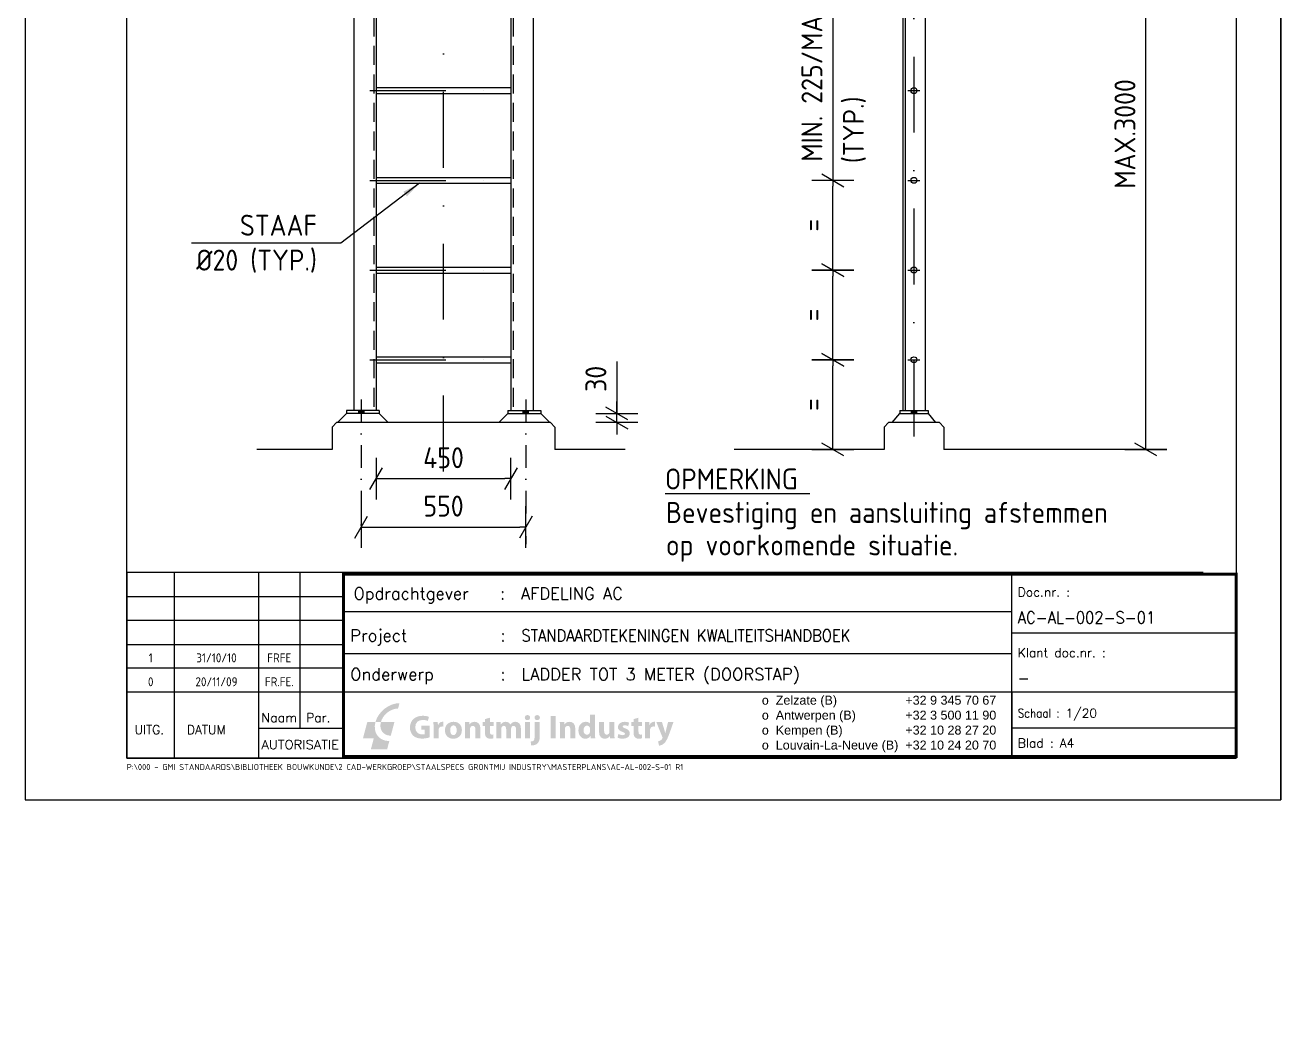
# Model space of a CAD drawing. Extents: x 0 to 9251, y -794 to 5906.
# Drawn here: x 5051 to 9251, y -794 to 2556 of the extents above; entities that cross this region are included whole.
import ezdxf
from ezdxf.enums import TextEntityAlignment as Align

# ---------------------------------------------------------------- set-up
doc = ezdxf.new("R2010")
doc.units = 0
doc.header["$LTSCALE"] = 20
doc.header["$PDMODE"] = 3
doc.linetypes.add('DASHDOT', pattern=[25.4, 12.7, -6.35, 0, -6.35])
doc.linetypes.add('HIDDEN2', pattern=[4.7625, 3.175, -1.5875])
doc.layers.get('0').update_dxf_attribs({"linetype": 'CONTINUOUS'})
doc.layers.get('DEFPOINTS').update_dxf_attribs({"linetype": 'CONTINUOUS'})
for name, color, linetype in [('AC-0000-ALGEMEEN-co-25', 7, 'CONTINUOUS'), ('AC-0100-SYMBOOL-co-25', 7, 'CONTINUOUS'), ('S-0100-ASLIJN-dd-06', 1, 'DASHDOT'), ('S-0200-MAAT', 7, 'CONTINUOUS'), ('S-0300-tekst-35', 2, 'CONTINUOUS'), ('S-2000-STAAL-ALG-co-06', 1, 'CONTINUOUS'), ('S-2000-STAAL-ALG-co-50', 6, 'CONTINUOUS'), ('S-2020-STAAL-PROF-CO-25', 7, 'CONTINUOUS'), ('S-2030-staal-prstip-hi2-12', 3, 'HIDDEN2'), ('TITEL', 7, 'CONTINUOUS')]:
    doc.layers.add(name, color=color, linetype=linetype)
doc.layers.add('AC-0000-HULPLIJN-co-grijs', color=9, linetype='CONTINUOUS', plot=False)
doc.styles.add('ROMAND', font='romand')
doc.styles.get("Standard").update_dxf_attribs({"font": 'isocp.shx'})
doc.dimstyles.new('STIJL A', dxfattribs={"dimtxt": 70, "dimasz": 20, "dimexe": 50, "dimexo": 50, "dimgap": 20, "dimtad": 0, "dimdec": 0, "dimdsep": 46, "dimtxsty": 'Standard', "dimblk": 'MAATPUNT', "dimcen": -3, "dimdle": 1.25, "dimse1": 1, "dimse2": 1, "dimclrt": 2, "dimadec": 0, "dimazin": 0, "dimtfac": 1, "dimtdec": 0, "dimtofl": 0, "dimtmove": 2, "dimatfit": 3, "dimldrblk": 'DOT', "dimfxl": 1, "dimtvp": 1, "dimtolj": 1, "dimtzin": 1, "dimarcsym": 0})
doc.dimstyles.new('STIJL B', dxfattribs={"dimtxt": 70, "dimasz": 60, "dimexe": 50, "dimexo": 50, "dimgap": 20, "dimtad": 0, "dimdec": 0, "dimdsep": 46, "dimtxsty": 'Standard', "dimcen": -3, "dimdle": 1.25, "dimclrt": 2, "dimadec": 0, "dimazin": 0, "dimtfac": 1, "dimtdec": 0, "dimtofl": 0, "dimtmove": 2, "dimatfit": 3, "dimfxl": 1, "dimtvp": 1, "dimtolj": 1, "dimtzin": 1, "dimarcsym": 0})

# ---------------------------------------------------------------- blocks, each defined once
blk = doc.blocks.new('_Oblique')
at = {"color": 0, "linetype": 'ByBlock', "lineweight": -2}
blk.add_line((-0.5, -0.5), (0.5, 0.5), dxfattribs=at)
blk = doc.blocks.new('MAATPUNT')
for p, q in [((0, -3.5), (0, 3.5)), ((0, 0), (-1, 0))]:
    blk.add_line(p, q)
at = {"xscale": 3.000000000000007, "yscale": 3, "zscale": 3, "rotation": 195.0000000102671}
blk.add_blockref('_Oblique', (0, 0), dxfattribs=at)
blk = doc.blocks.new('*D4')
at = {"layer": 'DEFPOINTS', "color": 0}
for p in [(7752.6, 2036.8), (8023.7, 2036.8), (8023.7, 1736.8)]:
    blk.add_point(p, dxfattribs=at)
at = {"layer": 'S-0200-MAAT', "color": 0, "lineweight": -2}
for p, q in [((7752.6, 2826.6), (7752.6, 2036.8)), ((7752.6, 1756.8), (7752.6, 2016.8))]:
    blk.add_line(p, q, dxfattribs=at)
at = {"layer": 'S-0200-MAAT', "color": 0, "lineweight": -2, "xscale": 20, "yscale": 20, "zscale": 20}
for p, rotation in [((7752.6, 2036.8), 90), ((7752.6, 1736.8), 270)]:
    blk.add_blockref('MAATPUNT', p, dxfattribs=dict(at, rotation=rotation))
at = {"layer": 'S-0200-MAAT', "color": 2, "insert": (7682.6, 2446.1), "char_height": 70, "attachment_point": 5, "rotation": 90}
blk.add_mtext('\\A1;MIN. 225/MAX.300', dxfattribs=at)
blk = doc.blocks.new('_dot')
at = {"color": 0, "linetype": 'ByBlock', "lineweight": -2}
blk.add_line((-0.5, 0), (-1, 0), dxfattribs=at)
at = {"color": 0, "linetype": 'ByBlock', "const_width": 0.5}
blk.add_lwpolyline([(-0.25, 0, 1), (0.25, 0, 1)], format="xyb", close=True, dxfattribs=at)
blk = doc.blocks.new('*D7')
at = {"layer": 'DEFPOINTS', "color": 0}
for p in [(8624.6, 3246.8), (8799.6, 3246.8), (8604.6, 1136.8)]:
    blk.add_point(p, dxfattribs=at)
at = {"layer": 'S-0200-MAAT', "color": 0, "lineweight": -2}
blk.add_line((8799.6, 1156.8), (8799.6, 3226.8), dxfattribs=at)
at = {"layer": 'S-0200-MAAT', "color": 0, "lineweight": -2, "xscale": 20, "yscale": 20, "zscale": 20}
for p, rotation in [((8799.6, 3246.8), 90), ((8799.6, 1136.8), 270)]:
    blk.add_blockref('MAATPUNT', p, dxfattribs=dict(at, rotation=rotation))
at = {"layer": 'S-0200-MAAT', "color": 2, "insert": (8729.6, 2191.8), "char_height": 70, "attachment_point": 5, "rotation": 90}
blk.add_mtext('\\A1;MAX.3000', dxfattribs=at)
blk = doc.blocks.new('*D13')
at = {"layer": 'DEFPOINTS', "color": 0}
for p in [(6175.4, 1392.6), (6725.4, 1392.6), (6725.4, 877.3)]:
    blk.add_point(p, dxfattribs=at)
at = {"layer": 'S-0200-MAAT', "color": 0, "lineweight": -2}
blk.add_line((6195.4, 877.3), (6705.4, 877.3), dxfattribs=at)
at = {"layer": 'S-0200-MAAT', "color": 0, "lineweight": -2, "xscale": 20, "yscale": 20, "zscale": 20, "rotation": 180}
blk.add_blockref('MAATPUNT', (6175.4, 877.3), dxfattribs=at)
at = {"layer": 'S-0200-MAAT', "color": 0, "lineweight": -2, "xscale": 20, "yscale": 20, "zscale": 20}
blk.add_blockref('MAATPUNT', (6725.4, 877.3), dxfattribs=at)
at = {"layer": 'S-0200-MAAT', "color": 2, "insert": (6450.4, 947.3), "char_height": 70, "attachment_point": 5}
blk.add_mtext('\\A1;550', dxfattribs=at)
blk = doc.blocks.new('*D14')
at = {"layer": 'DEFPOINTS', "color": 0}
for p in [(6770.4, 1256.8), (6807.9, 1226.8), (7030, 1256.8)]:
    blk.add_point(p, dxfattribs=at)
at = {"layer": 'S-0200-MAAT', "color": 0, "lineweight": -2}
for p, q in [((7030, 1431.4), (7030, 1256.8)), ((7030, 1276.8), (7030, 1296.8)), ((7030, 1226.8), (7030, 1256.8)), ((7030, 1206.8), (7030, 1186.8))]:
    blk.add_line(p, q, dxfattribs=at)
at = {"layer": 'S-0200-MAAT', "color": 0, "lineweight": -2, "xscale": 20, "yscale": 20, "zscale": 20}
for p, rotation in [((7030, 1256.8), 270), ((7030, 1226.8), 90)]:
    blk.add_blockref('MAATPUNT', p, dxfattribs=dict(at, rotation=rotation))
at = {"layer": 'S-0200-MAAT', "color": 2, "insert": (6960, 1372.9), "char_height": 70, "attachment_point": 5, "rotation": 90}
blk.add_mtext('\\A1;30', dxfattribs=at)
blk = doc.blocks.new('*D16')
at = {"layer": 'DEFPOINTS', "color": 0}
for p in [(6675.4, 1039.1), (6225.4, -794.4), (6675.4, -794.4)]:
    blk.add_point(p, dxfattribs=at)
at = {"layer": 'S-0200-MAAT', "color": 0, "lineweight": -2}
blk.add_line((6245.4, 1039.1), (6655.4, 1039.1), dxfattribs=at)
at = {"layer": 'S-0200-MAAT', "color": 0, "lineweight": -2, "xscale": 20, "yscale": 20, "zscale": 20, "rotation": 180}
blk.add_blockref('MAATPUNT', (6225.4, 1039.1), dxfattribs=at)
at = {"layer": 'S-0200-MAAT', "color": 0, "lineweight": -2, "xscale": 20, "yscale": 20, "zscale": 20}
blk.add_blockref('MAATPUNT', (6675.4, 1039.1), dxfattribs=at)
at = {"layer": 'S-0200-MAAT', "color": 2, "insert": (6450.4, 1109.1), "char_height": 70, "attachment_point": 5}
blk.add_mtext('\\A1;450', dxfattribs=at)
blk = doc.blocks.new('*D26')
at = {"layer": 'DEFPOINTS', "color": 0}
for p in [(7752.6, 1436.8), (8030.5, 1436.8), (7815.3, 1136.8)]:
    blk.add_point(p, dxfattribs=at)
at = {"layer": 'S-0200-MAAT', "color": 0, "lineweight": -2}
blk.add_line((7752.6, 1156.8), (7752.6, 1416.8), dxfattribs=at)
at = {"layer": 'S-0200-MAAT', "color": 0, "lineweight": -2, "xscale": 20, "yscale": 20, "zscale": 20}
for p, rotation in [((7752.6, 1436.8), 90), ((7752.6, 1136.8), 270)]:
    blk.add_blockref('MAATPUNT', p, dxfattribs=dict(at, rotation=rotation))
at = {"layer": 'S-0200-MAAT', "color": 2, "insert": (7682.6, 1286.8), "char_height": 70, "attachment_point": 5, "rotation": 90}
blk.add_mtext('\\A1;=', dxfattribs=at)
blk = doc.blocks.new('*D27')
at = {"layer": 'DEFPOINTS', "color": 0}
for p in [(7752.6, 1736.8), (8030.5, 1736.8), (7815.3, 1436.8)]:
    blk.add_point(p, dxfattribs=at)
at = {"layer": 'S-0200-MAAT', "color": 0, "lineweight": -2}
blk.add_line((7752.6, 1456.8), (7752.6, 1716.8), dxfattribs=at)
at = {"layer": 'S-0200-MAAT', "color": 0, "lineweight": -2, "xscale": 20, "yscale": 20, "zscale": 20}
for p, rotation in [((7752.6, 1736.8), 90), ((7752.6, 1436.8), 270)]:
    blk.add_blockref('MAATPUNT', p, dxfattribs=dict(at, rotation=rotation))
at = {"layer": 'S-0200-MAAT', "color": 2, "insert": (7682.6, 1586.8), "char_height": 70, "attachment_point": 5, "rotation": 90}
blk.add_mtext('\\A1;=', dxfattribs=at)
blk = doc.blocks.new('*D28')
at = {"layer": 'DEFPOINTS', "color": 0}
for p in [(7752.6, 2036.8), (8030.5, 2036.8), (7815.3, 1736.8)]:
    blk.add_point(p, dxfattribs=at)
at = {"layer": 'S-0200-MAAT', "color": 0, "lineweight": -2}
blk.add_line((7752.6, 1756.8), (7752.6, 2016.8), dxfattribs=at)
at = {"layer": 'S-0200-MAAT', "color": 0, "lineweight": -2, "xscale": 20, "yscale": 20, "zscale": 20}
for p, rotation in [((7752.6, 2036.8), 90), ((7752.6, 1736.8), 270)]:
    blk.add_blockref('MAATPUNT', p, dxfattribs=dict(at, rotation=rotation))
at = {"layer": 'S-0200-MAAT', "color": 2, "insert": (7682.6, 1886.8), "char_height": 70, "attachment_point": 5, "rotation": 90}
blk.add_mtext('\\A1;=', dxfattribs=at)
blk = doc.blocks.new('Logo Grontmij Industry')
h = blk.add_hatch(color=12)
h.dxf.hatch_style = 2
edge = h.paths.add_edge_path()
edge.add_spline(control_points=[(6.81, 14.78), (8.35, 20.49), (14.23, 25.13), (19.95, 25.13), (19.95, 25.13), (19.17, 22.18), (19.17, 22.18), (15.08, 22.18), (10.88, 18.87), (9.78, 14.78), (9.78, 14.78), (6.83, 14.78), (6.83, 14.78), (6.83, 14.78), (6.81, 14.78), (6.81, 14.78)], knot_values=[0, 0, 0, 0, 1, 1, 1, 2, 2, 2, 3, 3, 3, 4, 4, 4, 5, 5, 5, 5], degree=3, periodic=0)
h = blk.add_hatch(color=156)
h.dxf.hatch_style = 2
edge = h.paths.add_edge_path()
edge.add_spline(control_points=[(17.18, 14.79), (17.18, 14.79), (15.21, 7.39), (15.21, 7.39), (11.12, 7.39), (8.69, 10.7), (9.8, 14.78), (9.8, 14.78), (17.18, 14.79), (17.18, 14.79)], knot_values=[0, 0, 0, 0, 1, 1, 1, 2, 2, 2, 3, 3, 3, 3], degree=3, periodic=0)
edge = h.paths.add_edge_path()
edge.add_spline(control_points=[(6.83, 14.79), (5.29, 9.08), (8.68, 4.44), (14.4, 4.44), (14.4, 4.44), (13.22, -0.01), (13.22, -0.01), (13.22, -0.01), (4.33, -0.01), (4.33, -0.01), (4.33, -0.01), (5.93, 5.91), (5.93, 5.91), (5.93, 5.91), (0.01, 5.91), (0.01, 5.91), (0.01, 5.91), (2.38, 14.79), (2.38, 14.79), (2.38, 14.79), (6.81, 14.79), (6.81, 14.79), (6.81, 14.79), (6.83, 14.79), (6.83, 14.79)], knot_values=[0, 0, 0, 0, 1, 1, 1, 2, 2, 2, 3, 3, 3, 4, 4, 4, 5, 5, 5, 6, 6, 6, 7, 7, 7, 8, 8, 8, 8], degree=3, periodic=0)
h = blk.add_hatch(color=156)
h.dxf.hatch_style = 2
edge = h.paths.add_edge_path()
edge.add_spline(control_points=[(36.42, 6.49), (35.57, 6.2), (33.96, 5.8), (32.35, 5.8), (30.12, 5.8), (28.51, 6.36), (27.39, 7.45), (26.27, 8.5), (25.65, 10.09), (25.67, 11.88), (25.69, 15.93), (28.64, 18.25), (32.63, 18.25), (34.21, 18.25), (35.42, 17.94), (36.02, 17.65), (36.02, 17.65), (35.44, 15.45), (35.44, 15.45), (34.77, 15.73), (33.94, 15.97), (32.6, 15.97), (30.3, 15.97), (28.56, 14.67), (28.56, 12.03), (28.56, 9.51), (30.14, 8.03), (32.4, 8.03), (33.03, 8.03), (33.54, 8.1), (33.76, 8.21), (33.76, 8.21), (33.76, 10.76), (33.76, 10.76), (33.76, 10.76), (31.87, 10.76), (31.87, 10.76), (31.87, 10.76), (31.87, 12.91), (31.87, 12.91), (31.87, 12.91), (36.42, 12.91), (36.42, 12.91), (36.42, 12.91), (36.42, 6.49), (36.42, 6.49)], knot_values=[0, 0, 0, 0, 1, 1, 1, 2, 2, 2, 3, 3, 3, 4, 4, 4, 5, 5, 5, 6, 6, 6, 7, 7, 7, 8, 8, 8, 9, 9, 9, 10, 10, 10, 11, 11, 11, 12, 12, 12, 13, 13, 13, 14, 14, 14, 15, 15, 15, 15], degree=3, periodic=0)
h = blk.add_hatch(color=156)
h.dxf.hatch_style = 2
edge = h.paths.add_edge_path()
edge.add_spline(control_points=[(38.53, 11.86), (38.53, 13.17), (38.5, 14.02), (38.46, 14.78), (38.46, 14.78), (40.83, 14.78), (40.83, 14.78), (40.83, 14.78), (40.92, 13.15), (40.92, 13.15), (40.92, 13.15), (40.99, 13.15), (40.99, 13.15), (41.45, 14.43), (42.53, 14.97), (43.38, 14.97), (43.64, 14.97), (43.76, 14.97), (43.96, 14.94), (43.96, 14.94), (43.96, 12.33), (43.96, 12.33), (43.76, 12.39), (43.53, 12.42), (43.22, 12.42), (42.21, 12.42), (41.52, 11.88), (41.34, 11.03), (41.3, 10.85), (41.28, 10.63), (41.28, 10.42), (41.28, 10.42), (41.28, 5.93), (41.28, 5.93), (41.28, 5.93), (38.53, 5.93), (38.53, 5.93), (38.53, 5.93), (38.53, 11.86), (38.53, 11.86)], knot_values=[0, 0, 0, 0, 1, 1, 1, 2, 2, 2, 3, 3, 3, 4, 4, 4, 5, 5, 5, 6, 6, 6, 7, 7, 7, 8, 8, 8, 9, 9, 9, 10, 10, 10, 11, 11, 11, 12, 12, 12, 13, 13, 13, 13], degree=3, periodic=0)
h = blk.add_hatch(color=156)
edge = h.paths.add_edge_path(flags=16)
edge.add_spline(control_points=[(47.6, 10.36), (47.6, 8.84), (48.23, 7.7), (49.41, 7.7), (50.48, 7.7), (51.16, 8.77), (51.16, 10.36), (51.16, 11.68), (50.66, 13.02), (49.41, 13.02), (48.09, 13.02), (47.6, 11.66), (47.6, 10.36)], knot_values=[0, 0, 0, 0, 1, 1, 1, 2, 2, 2, 3, 3, 3, 4, 4, 4, 4], degree=3, periodic=0)
edge = h.paths.add_edge_path()
edge.add_spline(control_points=[(54, 10.45), (54, 7.21), (51.71, 5.73), (49.34, 5.73), (46.75, 5.73), (44.76, 7.43), (44.76, 10.29), (44.76, 13.15), (46.64, 14.97), (49.48, 14.97), (52.2, 14.97), (54, 13.11), (54, 10.45)], knot_values=[0, 0, 0, 0, 1, 1, 1, 2, 2, 2, 3, 3, 3, 4, 4, 4, 4], degree=3, periodic=0)
h = blk.add_hatch(color=156)
h.dxf.hatch_style = 2
edge = h.paths.add_edge_path()
edge.add_spline(control_points=[(55.71, 11.95), (55.71, 13.06), (55.67, 14), (55.63, 14.78), (55.63, 14.78), (58.02, 14.78), (58.02, 14.78), (58.02, 14.78), (58.15, 13.56), (58.15, 13.56), (58.15, 13.56), (58.2, 13.56), (58.2, 13.56), (58.56, 14.12), (59.47, 14.97), (60.94, 14.97), (62.74, 14.97), (64.1, 13.78), (64.1, 11.18), (64.1, 11.18), (64.1, 5.93), (64.1, 5.93), (64.1, 5.93), (61.35, 5.93), (61.35, 5.93), (61.35, 5.93), (61.35, 10.83), (61.35, 10.83), (61.35, 11.97), (60.95, 12.75), (59.96, 12.75), (59.2, 12.75), (58.75, 12.22), (58.56, 11.72), (58.49, 11.54), (58.46, 11.28), (58.46, 11.03), (58.46, 11.03), (58.46, 5.93), (58.46, 5.93), (58.46, 5.93), (55.71, 5.93), (55.71, 5.93), (55.71, 5.93), (55.71, 11.95), (55.71, 11.95)], knot_values=[0, 0, 0, 0, 1, 1, 1, 2, 2, 2, 3, 3, 3, 4, 4, 4, 5, 5, 5, 6, 6, 6, 7, 7, 7, 8, 8, 8, 9, 9, 9, 10, 10, 10, 11, 11, 11, 12, 12, 12, 13, 13, 13, 14, 14, 14, 15, 15, 15, 15], degree=3, periodic=0)
h = blk.add_hatch(color=156)
h.dxf.hatch_style = 2
edge = h.paths.add_edge_path()
edge.add_spline(control_points=[(69.28, 17.18), (69.28, 17.18), (69.28, 14.78), (69.28, 14.78), (69.28, 14.78), (71.25, 14.78), (71.25, 14.78), (71.25, 14.78), (71.25, 12.75), (71.25, 12.75), (71.25, 12.75), (69.28, 12.75), (69.28, 12.75), (69.28, 12.75), (69.28, 9.55), (69.28, 9.55), (69.28, 8.48), (69.53, 7.99), (70.36, 7.99), (70.74, 7.99), (70.91, 8.01), (71.18, 8.06), (71.18, 8.06), (71.2, 5.98), (71.2, 5.98), (70.83, 5.84), (70.18, 5.73), (69.4, 5.73), (68.52, 5.73), (67.78, 6.05), (67.34, 6.51), (66.83, 7.03), (66.58, 7.88), (66.58, 9.13), (66.58, 9.13), (66.58, 12.75), (66.58, 12.75), (66.58, 12.75), (65.4, 12.75), (65.4, 12.75), (65.4, 12.75), (65.4, 14.78), (65.4, 14.78), (65.4, 14.78), (66.58, 14.78), (66.58, 14.78), (66.58, 14.78), (66.58, 16.44), (66.58, 16.44), (66.58, 16.44), (69.28, 17.18), (69.28, 17.18)], knot_values=[0, 0, 0, 0, 1, 1, 1, 2, 2, 2, 3, 3, 3, 4, 4, 4, 5, 5, 5, 6, 6, 6, 7, 7, 7, 8, 8, 8, 9, 9, 9, 10, 10, 10, 11, 11, 11, 12, 12, 12, 13, 13, 13, 14, 14, 14, 15, 15, 15, 16, 16, 16, 17, 17, 17, 17], degree=3, periodic=0)
h = blk.add_hatch(color=156)
h.dxf.hatch_style = 2
edge = h.paths.add_edge_path()
edge.add_spline(control_points=[(72.84, 11.95), (72.84, 13.06), (72.81, 14), (72.77, 14.78), (72.77, 14.78), (75.09, 14.78), (75.09, 14.78), (75.09, 14.78), (75.21, 13.58), (75.21, 13.58), (75.21, 13.58), (75.27, 13.58), (75.27, 13.58), (75.65, 14.14), (76.42, 14.97), (77.94, 14.97), (79.08, 14.97), (79.99, 14.4), (80.37, 13.47), (80.37, 13.47), (80.41, 13.47), (80.41, 13.47), (80.73, 13.94), (81.13, 14.29), (81.55, 14.54), (82.03, 14.83), (82.58, 14.97), (83.23, 14.97), (84.93, 14.97), (86.21, 13.78), (86.21, 11.14), (86.21, 11.14), (86.21, 5.93), (86.21, 5.93), (86.21, 5.93), (83.54, 5.93), (83.54, 5.93), (83.54, 5.93), (83.54, 10.74), (83.54, 10.74), (83.54, 12.03), (83.12, 12.77), (82.23, 12.77), (81.6, 12.77), (81.15, 12.33), (80.97, 11.81), (80.89, 11.61), (80.86, 11.32), (80.86, 11.1), (80.86, 11.1), (80.86, 5.93), (80.86, 5.93), (80.86, 5.93), (78.18, 5.93), (78.18, 5.93), (78.18, 5.93), (78.18, 10.89), (78.18, 10.89), (78.18, 12.01), (77.78, 12.77), (76.91, 12.77), (76.21, 12.77), (75.79, 12.22), (75.63, 11.77), (75.54, 11.56), (75.52, 11.3), (75.52, 11.08), (75.52, 11.08), (75.52, 5.93), (75.52, 5.93), (75.52, 5.93), (72.84, 5.93), (72.84, 5.93), (72.84, 5.93), (72.84, 11.95), (72.84, 11.95)], knot_values=[0, 0, 0, 0, 1, 1, 1, 2, 2, 2, 3, 3, 3, 4, 4, 4, 5, 5, 5, 6, 6, 6, 7, 7, 7, 8, 8, 8, 9, 9, 9, 10, 10, 10, 11, 11, 11, 12, 12, 12, 13, 13, 13, 14, 14, 14, 15, 15, 15, 16, 16, 16, 17, 17, 17, 18, 18, 18, 19, 19, 19, 20, 20, 20, 21, 21, 21, 22, 22, 22, 23, 23, 23, 24, 24, 24, 25, 25, 25, 25], degree=3, periodic=0)
h = blk.add_hatch(color=156)
h.dxf.hatch_style = 2
edge = h.paths.add_edge_path()
edge.add_spline(control_points=[(88.4, 5.93), (88.4, 5.93), (88.4, 14.78), (88.4, 14.78), (88.4, 14.78), (91.15, 14.78), (91.15, 14.78), (91.15, 14.78), (91.15, 5.93), (91.15, 5.93), (91.15, 5.93), (88.4, 5.93), (88.4, 5.93)], knot_values=[0, 0, 0, 0, 1, 1, 1, 2, 2, 2, 3, 3, 3, 4, 4, 4, 4], degree=3, periodic=0)
edge = h.paths.add_edge_path()
edge.add_spline(control_points=[(91.24, 17.24), (91.24, 16.48), (90.66, 15.86), (89.76, 15.86), (88.89, 15.86), (88.31, 16.48), (88.33, 17.24), (88.31, 18.03), (88.89, 18.63), (89.78, 18.63), (90.66, 18.63), (91.23, 18.03), (91.24, 17.24)], knot_values=[0, 0, 0, 0, 1, 1, 1, 2, 2, 2, 3, 3, 3, 4, 4, 4, 4], degree=3, periodic=0)
h = blk.add_hatch(color=156)
h.dxf.hatch_style = 2
edge = h.paths.add_edge_path()
edge.add_spline(control_points=[(96.55, 17.24), (96.55, 16.48), (95.98, 15.86), (95.06, 15.86), (94.19, 15.86), (93.63, 16.48), (93.63, 17.24), (93.63, 18.03), (94.19, 18.63), (95.1, 18.63), (95.98, 18.63), (96.53, 18.03), (96.55, 17.24)], knot_values=[0, 0, 0, 0, 1, 1, 1, 2, 2, 2, 3, 3, 3, 4, 4, 4, 4], degree=3, periodic=0)
edge = h.paths.add_edge_path()
edge.add_spline(control_points=[(91.53, 4.19), (92.26, 4.24), (92.82, 4.41), (93.16, 4.77), (93.56, 5.19), (93.7, 5.89), (93.7, 7.65), (93.7, 7.65), (93.7, 14.78), (93.7, 14.78), (93.7, 14.78), (96.47, 14.78), (96.47, 14.78), (96.47, 14.78), (96.47, 7), (96.47, 7), (96.47, 5.06), (96.04, 3.88), (95.22, 3.12), (94.41, 2.36), (93.13, 2.04), (91.8, 2.04), (91.8, 2.04), (91.53, 4.19), (91.53, 4.19)], knot_values=[0, 0, 0, 0, 1, 1, 1, 2, 2, 2, 3, 3, 3, 4, 4, 4, 5, 5, 5, 6, 6, 6, 7, 7, 7, 8, 8, 8, 8], degree=3, periodic=0)
h = blk.add_hatch(color=156)
h.dxf.hatch_style = 2
edge = h.paths.add_edge_path()
edge.add_spline(control_points=[(105.14, 18.12), (105.14, 18.12), (105.14, 5.93), (105.14, 5.93), (105.14, 5.93), (102.37, 5.93), (102.37, 5.93), (102.37, 5.93), (102.37, 18.12), (102.37, 18.12), (102.37, 18.12), (105.14, 18.12), (105.14, 18.12)], knot_values=[0, 0, 0, 0, 1, 1, 1, 2, 2, 2, 3, 3, 3, 4, 4, 4, 4], degree=3, periodic=0)
h = blk.add_hatch(color=156)
h.dxf.hatch_style = 2
edge = h.paths.add_edge_path()
edge.add_spline(control_points=[(107.49, 11.95), (107.49, 13.06), (107.46, 14), (107.42, 14.78), (107.42, 14.78), (109.81, 14.78), (109.81, 14.78), (109.81, 14.78), (109.94, 13.56), (109.94, 13.56), (109.94, 13.56), (109.99, 13.56), (109.99, 13.56), (110.35, 14.12), (111.26, 14.97), (112.72, 14.97), (114.53, 14.97), (115.89, 13.78), (115.89, 11.18), (115.89, 11.18), (115.89, 5.93), (115.89, 5.93), (115.89, 5.93), (113.14, 5.93), (113.14, 5.93), (113.14, 5.93), (113.14, 10.83), (113.14, 10.83), (113.14, 11.97), (112.74, 12.75), (111.74, 12.75), (110.98, 12.75), (110.53, 12.22), (110.35, 11.72), (110.28, 11.54), (110.24, 11.28), (110.24, 11.03), (110.24, 11.03), (110.24, 5.93), (110.24, 5.93), (110.24, 5.93), (107.49, 5.93), (107.49, 5.93), (107.49, 5.93), (107.49, 11.95), (107.49, 11.95)], knot_values=[0, 0, 0, 0, 1, 1, 1, 2, 2, 2, 3, 3, 3, 4, 4, 4, 5, 5, 5, 6, 6, 6, 7, 7, 7, 8, 8, 8, 9, 9, 9, 10, 10, 10, 11, 11, 11, 12, 12, 12, 13, 13, 13, 14, 14, 14, 15, 15, 15, 15], degree=3, periodic=0)
h = blk.add_hatch(color=156)
edge = h.paths.add_edge_path(flags=16)
edge.add_spline(control_points=[(123.92, 11.03), (123.92, 11.18), (123.9, 11.37), (123.89, 11.52), (123.72, 12.26), (123.13, 12.88), (122.28, 12.88), (121.03, 12.88), (120.38, 11.75), (120.38, 10.36), (120.38, 8.86), (121.12, 7.92), (122.26, 7.92), (123.05, 7.92), (123.69, 8.46), (123.85, 9.24), (123.9, 9.44), (123.92, 9.64), (123.92, 9.87), (123.92, 9.87), (123.92, 11.03), (123.92, 11.03)], knot_values=[0, 0, 0, 0, 1, 1, 1, 2, 2, 2, 3, 3, 3, 4, 4, 4, 5, 5, 5, 6, 6, 6, 7, 7, 7, 7], degree=3, periodic=0)
edge = h.paths.add_edge_path()
edge.add_spline(control_points=[(126.67, 18.78), (126.67, 18.78), (126.67, 8.57), (126.67, 8.57), (126.67, 7.57), (126.71, 6.52), (126.75, 5.93), (126.75, 5.93), (124.3, 5.93), (124.3, 5.93), (124.3, 5.93), (124.18, 7.23), (124.18, 7.23), (124.18, 7.23), (124.14, 7.23), (124.14, 7.23), (123.58, 6.24), (122.51, 5.73), (121.37, 5.73), (119.27, 5.73), (117.59, 7.52), (117.59, 10.27), (117.57, 13.26), (119.44, 14.97), (121.55, 14.97), (122.64, 14.97), (123.49, 14.59), (123.89, 13.98), (123.89, 13.98), (123.92, 13.98), (123.92, 13.98), (123.92, 13.98), (123.92, 18.78), (123.92, 18.78), (123.92, 18.78), (126.67, 18.78), (126.67, 18.78)], knot_values=[0, 0, 0, 0, 1, 1, 1, 2, 2, 2, 3, 3, 3, 4, 4, 4, 5, 5, 5, 6, 6, 6, 7, 7, 7, 8, 8, 8, 9, 9, 9, 10, 10, 10, 11, 11, 11, 12, 12, 12, 12], degree=3, periodic=0)
h = blk.add_hatch(color=156)
h.dxf.hatch_style = 2
edge = h.paths.add_edge_path()
edge.add_spline(control_points=[(137.22, 8.77), (137.22, 7.61), (137.26, 6.67), (137.3, 5.93), (137.3, 5.93), (134.91, 5.93), (134.91, 5.93), (134.91, 5.93), (134.78, 7.18), (134.78, 7.18), (134.78, 7.18), (134.73, 7.18), (134.73, 7.18), (134.38, 6.63), (133.55, 5.73), (131.96, 5.73), (130.17, 5.73), (128.84, 6.85), (128.84, 9.58), (128.84, 9.58), (128.84, 14.78), (128.84, 14.78), (128.84, 14.78), (131.61, 14.78), (131.61, 14.78), (131.61, 14.78), (131.61, 10.02), (131.61, 10.02), (131.61, 8.73), (132.03, 7.95), (132.99, 7.95), (133.75, 7.95), (134.18, 8.48), (134.36, 8.91), (134.44, 9.08), (134.45, 9.29), (134.45, 9.51), (134.45, 9.51), (134.45, 14.78), (134.45, 14.78), (134.45, 14.78), (137.22, 14.78), (137.22, 14.78), (137.22, 14.78), (137.22, 8.77), (137.22, 8.77)], knot_values=[0, 0, 0, 0, 1, 1, 1, 2, 2, 2, 3, 3, 3, 4, 4, 4, 5, 5, 5, 6, 6, 6, 7, 7, 7, 8, 8, 8, 9, 9, 9, 10, 10, 10, 11, 11, 11, 12, 12, 12, 13, 13, 13, 14, 14, 14, 15, 15, 15, 15], degree=3, periodic=0)
h = blk.add_hatch(color=156)
h.dxf.hatch_style = 2
edge = h.paths.add_edge_path()
edge.add_spline(control_points=[(139.41, 8.33), (139.92, 8.03), (140.97, 7.66), (141.78, 7.66), (142.61, 7.66), (142.96, 7.95), (142.96, 8.41), (142.96, 8.86), (142.69, 9.08), (141.66, 9.42), (139.83, 10.04), (139.12, 11.03), (139.14, 12.06), (139.14, 13.73), (140.55, 14.97), (142.74, 14.97), (143.77, 14.97), (144.7, 14.74), (145.24, 14.47), (145.24, 14.47), (144.75, 12.57), (144.75, 12.57), (144.35, 12.79), (143.59, 13.07), (142.83, 13.07), (142.16, 13.07), (141.78, 12.8), (141.78, 12.35), (141.78, 11.94), (142.13, 11.72), (143.21, 11.34), (144.89, 10.76), (145.6, 9.91), (145.62, 8.61), (145.62, 6.96), (144.32, 5.73), (141.78, 5.73), (140.62, 5.73), (139.59, 6), (138.92, 6.36), (138.92, 6.36), (139.41, 8.33), (139.41, 8.33)], knot_values=[0, 0, 0, 0, 1, 1, 1, 2, 2, 2, 3, 3, 3, 4, 4, 4, 5, 5, 5, 6, 6, 6, 7, 7, 7, 8, 8, 8, 9, 9, 9, 10, 10, 10, 11, 11, 11, 12, 12, 12, 13, 13, 13, 14, 14, 14, 14], degree=3, periodic=0)
h = blk.add_hatch(color=156)
h.dxf.hatch_style = 2
edge = h.paths.add_edge_path()
edge.add_spline(control_points=[(150.36, 17.18), (150.36, 17.18), (150.36, 14.78), (150.36, 14.78), (150.36, 14.78), (152.33, 14.78), (152.33, 14.78), (152.33, 14.78), (152.33, 12.75), (152.33, 12.75), (152.33, 12.75), (150.36, 12.75), (150.36, 12.75), (150.36, 12.75), (150.36, 9.55), (150.36, 9.55), (150.36, 8.48), (150.61, 7.99), (151.45, 7.99), (151.83, 7.99), (151.99, 8.01), (152.26, 8.06), (152.26, 8.06), (152.28, 5.98), (152.28, 5.98), (151.92, 5.84), (151.26, 5.73), (150.49, 5.73), (149.6, 5.73), (148.86, 6.05), (148.42, 6.51), (147.92, 7.03), (147.66, 7.88), (147.66, 9.13), (147.66, 9.13), (147.66, 12.75), (147.66, 12.75), (147.66, 12.75), (146.49, 12.75), (146.49, 12.75), (146.49, 12.75), (146.49, 14.78), (146.49, 14.78), (146.49, 14.78), (147.66, 14.78), (147.66, 14.78), (147.66, 14.78), (147.66, 16.44), (147.66, 16.44), (147.66, 16.44), (150.36, 17.18), (150.36, 17.18)], knot_values=[0, 0, 0, 0, 1, 1, 1, 2, 2, 2, 3, 3, 3, 4, 4, 4, 5, 5, 5, 6, 6, 6, 7, 7, 7, 8, 8, 8, 9, 9, 9, 10, 10, 10, 11, 11, 11, 12, 12, 12, 13, 13, 13, 14, 14, 14, 15, 15, 15, 16, 16, 16, 17, 17, 17, 17], degree=3, periodic=0)
h = blk.add_hatch(color=156)
h.dxf.hatch_style = 2
edge = h.paths.add_edge_path()
edge.add_spline(control_points=[(153.92, 11.86), (153.92, 13.17), (153.89, 14.02), (153.85, 14.78), (153.85, 14.78), (156.22, 14.78), (156.22, 14.78), (156.22, 14.78), (156.31, 13.15), (156.31, 13.15), (156.31, 13.15), (156.38, 13.15), (156.38, 13.15), (156.84, 14.43), (157.92, 14.97), (158.77, 14.97), (159.03, 14.97), (159.15, 14.97), (159.35, 14.94), (159.35, 14.94), (159.35, 12.33), (159.35, 12.33), (159.15, 12.39), (158.92, 12.42), (158.61, 12.42), (157.6, 12.42), (156.91, 11.88), (156.73, 11.03), (156.69, 10.85), (156.67, 10.63), (156.67, 10.42), (156.67, 10.42), (156.67, 5.93), (156.67, 5.93), (156.67, 5.93), (153.92, 5.93), (153.92, 5.93), (153.92, 5.93), (153.92, 11.86), (153.92, 11.86)], knot_values=[0, 0, 0, 0, 1, 1, 1, 2, 2, 2, 3, 3, 3, 4, 4, 4, 5, 5, 5, 6, 6, 6, 7, 7, 7, 8, 8, 8, 9, 9, 9, 10, 10, 10, 11, 11, 11, 12, 12, 12, 13, 13, 13, 13], degree=3, periodic=0)
h = blk.add_hatch(color=156)
h.dxf.hatch_style = 2
edge = h.paths.add_edge_path()
edge.add_spline(control_points=[(163.19, 14.78), (163.19, 14.78), (164.51, 10.43), (164.51, 10.43), (164.65, 9.91), (164.83, 9.26), (164.94, 8.79), (164.94, 8.79), (165, 8.79), (165, 8.79), (165.12, 9.26), (165.27, 9.93), (165.4, 10.43), (165.4, 10.43), (166.48, 14.78), (166.48, 14.78), (166.48, 14.78), (169.43, 14.78), (169.43, 14.78), (169.43, 14.78), (167.37, 8.95), (167.37, 8.95), (166.1, 5.44), (165.25, 4.03), (164.26, 3.14), (163.3, 2.31), (162.28, 2.02), (161.6, 1.93), (161.6, 1.93), (161.02, 4.26), (161.02, 4.26), (161.36, 4.32), (161.79, 4.48), (162.21, 4.73), (162.63, 4.95), (163.08, 5.38), (163.35, 5.84), (163.44, 5.96), (163.5, 6.11), (163.5, 6.24), (163.5, 6.33), (163.48, 6.47), (163.37, 6.69), (163.37, 6.69), (160.13, 14.78), (160.13, 14.78), (160.13, 14.78), (163.19, 14.78), (163.19, 14.78)], knot_values=[0, 0, 0, 0, 1, 1, 1, 2, 2, 2, 3, 3, 3, 4, 4, 4, 5, 5, 5, 6, 6, 6, 7, 7, 7, 8, 8, 8, 9, 9, 9, 10, 10, 10, 11, 11, 11, 12, 12, 12, 13, 13, 13, 14, 14, 14, 15, 15, 15, 16, 16, 16, 16], degree=3, periodic=0)
blk = doc.blocks.new('TH-GI-A4-N')
at = {"layer": 'TITEL'}
for p, q in [((-185.5, 30.75), (-185.5, -0.25)), ((-5.5, 30.75), (-185.5, 30.75)), ((-177.5, -0.25), (-177.5, 30.75)), ((-163.5, 30.75), (-163.5, -0.25)), ((-156.5, 4.75), (-156.5, 30.75)), ((-37.5, 0), (-37.5, 30.75)), ((-185.5, 26.75), (-149.5, 26.75)), ((-149.5, 24.25), (-37.5, 24.25)), ((-149.5, 22.75), (-185.5, 22.75)), ((0, 20.62), (-37.5, 20.62)), ((-185.5, 18.75), (-149.5, 18.75)), ((-149.5, 17.25), (-37.5, 17.25)), ((-149.5, 14.75), (-185.5, 14.75)), ((-149.5, 10.75), (-185.5, 10.75)), ((0, 10.75), (-149.5, 10.75)), ((-37.5, 10.75), (-37.5, 0)), ((-163.5, 4.75), (-149.5, 4.75)), ((0, 4.75), (-37.5, 4.75)), ((-185.5, -0.25), (0, -0.25))]:
    blk.add_line(p, q, dxfattribs=at)
at = {"layer": 'TITEL', "const_width": 0.5}
blk.add_lwpolyline([(-149.25, 30.5), (-149.25, 0), (0, 0), (0, 30.5)], close=True, dxfattribs=at)
at = {"layer": 'TITEL', "xscale": 0.3064885620340441, "yscale": 0.306488562034029, "zscale": 0.3064885620340291}
blk.add_blockref('Logo Grontmij Industry', (-146.01, 1.22), dxfattribs=at)
at = {"insert": (-79.3, 10.17), "char_height": 1.5, "width": 41.7939, "attachment_point": 1}
blk.add_mtext('{\\fArial|b0|i0|c0|p34;o  Zelzate (B)^I^I+32 9 345 70 67\\Po  Antwerpen (B)^I^I+32 3 500 11 90\\Po  Kempen (B)^I^I+32 10 28 27 20\\Po  Louvain-La-Neuve (B)^I+32 10 24 20 70}', dxfattribs=at)
for tag, p in [('UITGAVE', (-181.5, 27.75)), ('DATUM', (-170.5, 27.75)), ('DOOR', (-160, 27.75)), ('UITGAVE', (-181.5, 23.75)), ('DATUM', (-170.5, 23.75)), ('DOOR', (-160, 23.75)), ('UITGAVE', (-181.5, 19.75)), ('DATUM', (-170.5, 19.75)), ('DOOR', (-160, 19.75)), ('UITGAVE', (-181.5, 15.75)), ('DATUM', (-170.5, 15.75)), ('DOOR', (-160, 15.75)), ('UITGAVE', (-181.5, 11.75)), ('DATUM', (-170.5, 11.75)), ('DOOR', (-160, 11.75))]:
    blk.add_attdef(tag, text='', height=1.5).set_placement(p, align=Align.CENTER)
at = {"color": 2, "style": 'ROMAND'}
for tag, p in [('OPDRACHTGEVER', (-119.59, 26.25)), ('ONDERW1', (-119.5, 12.75))]:
    blk.add_attdef(tag, p, '', height=2, dxfattribs=at)
at = {"color": 2, "style": 'ROMAND', "width": 0.9}
for tag, p in [('DOCNR.', (-36.5, 22.25)), ('PROJECT', (-119.5, 19.25)), ('DOCNRKLANT.', (-36.5, 12.12))]:
    blk.add_attdef(tag, p, '', height=2, dxfattribs=at)
at = {"style": 'ROMAND'}
for tag, p in [('SCHAAL', (-28.5, 6.5)), ('BLAD', (-29.5, 1.5))]:
    blk.add_attdef(tag, p, '', height=1.5, dxfattribs=at)
at = {"layer": 'TITEL', "style": 'ROMAND'}
for s, height, p in [('Opdrachtgever', 2, (-147.59, 26.25)), (':', 2, (-123.09, 26.25)), ('Doc.nr. :', 1.5, (-36.5, 26.75)), (' Project', 2, (-149.5, 19.25)), (':', 2, (-123, 19.25)), ('Klant doc.nr. :', 1.5, (-36.5, 16.62)), (' Onderwerp', 2, (-149.5, 12.75)), (':', 2, (-123, 12.75)), ('Par.', 1.5, (-155.5, 5.75)), ('UITG.', 1.5, (-184.21, 3.75)), ('  DATUM', 1.5, (-177.5, 3.75))]:
    blk.add_text(s, height=height, dxfattribs=at).set_placement(p)
for s, width, p, p2 in [('Naam', 0.94382, (-163, 5.75), (-157, 5.75)), ('Schaal :', 0.725926, (-36.5, 6.5), (-29.5, 6.5)), ('AUTORISATIE', 0.947917, (-163, 1.25), (-150, 1.25)), ('Blad :', 0.865979, (-36.5, 1.5), (-30.5, 1.5))]:
    blk.add_text(s, height=1.5, dxfattribs=dict(at, width=width)).set_placement(p, p2, align=Align.FIT)
blk = doc.blocks.new('A4')
blk.add_line((210.00118, 297.07484), (210.00118, 0))
at = {"color": 7}
blk.add_lwpolyline([(0, 0), (210.00118, 0), (210.00118, 297.07484), (0, 297.07484)], close=True, dxfattribs=at)
at = {"color": 4}
blk.add_lwpolyline([(17, 290.07484), (202.50118, 290.07484), (202.50118, 7), (17, 7)], close=True, dxfattribs=at)
at = {"layer": 'AC-0000-HULPLIJN-co-grijs', "color": 1, "insert": (17, 6), "char_height": 1, "attachment_point": 1}
blk.add_mtext('P:\\\\000 - GMI STANDAARDS\\\\BIBLIOTHEEK BOUWKUNDE\\\\2 CAD-WERKGROEP\\\\STAALSPECS GRONTMIJ INDUSTRY\\\\MASTERPLANS\\\\AC-AL-002-S-01 R1', dxfattribs=at)

msp = doc.modelspace()

# ---------------------------------------------------------------- linework, layer by layer
at = {"layer": 'S-0100-ASLIJN-dd-06'}
for p, q in [((6450.4, 1062.9), (6450.4, 4574.2)), ((8023.7, 4482.8), (8023.7, 1104.3)), ((6204.3, 2336.8), (6696.6, 2336.8)), ((8003.8, 2336.8), (8043.6, 2336.8)), ((6204.3, 2036.8), (6696.6, 2036.8)), ((8003.8, 2036.8), (8043.6, 2036.8)), ((6204.3, 1736.8), (6696.6, 1736.8)), ((8003.8, 1736.8), (8043.6, 1736.8)), ((6204.3, 1436.8), (6696.6, 1436.8)), ((8003.8, 1436.8), (8043.6, 1436.8))]:
    msp.add_line(p, q, dxfattribs=at)
at = {"layer": 'S-0100-ASLIJN-dd-06', "ltscale": 0.3}
for p, q in [((6175.4, 1303.8), (6175.4, 820.2)), ((6725.4, 1303.8), (6725.4, 820.2))]:
    msp.add_line(p, q, dxfattribs=at)
at = {"layer": 'S-2000-STAAL-ALG-co-06'}
for p, q in [((6095.4, 1226.8), (6125.4, 1256.8)), ((6235.4, 1256.8), (6265.4, 1226.8)), ((6635.4, 1226.8), (6665.4, 1256.8)), ((6805.4, 1226.8), (6775.4, 1256.8)), ((7951.2, 1226.8), (7976.2, 1256.8)), ((8071.2, 1256.8), (8096.2, 1226.8))]:
    msp.add_line(p, q, dxfattribs=at)
at = {"layer": 'S-2000-STAAL-ALG-co-50'}
for p, q in [((6092.9, 1226.8), (6077.9, 1211.8)), ((6807.9, 1226.8), (6092.9, 1226.8)), ((6807.9, 1226.8), (6822.9, 1211.8)), ((7938.7, 1226.8), (7923.7, 1211.8)), ((8108.7, 1226.8), (7938.7, 1226.8)), ((8108.7, 1226.8), (8123.7, 1211.8)), ((6077.9, 1211.8), (6077.9, 1136.8)), ((6822.9, 1211.8), (6822.9, 1136.8)), ((7923.7, 1211.8), (7923.7, 1136.8)), ((8123.7, 1211.8), (8123.7, 1136.8)), ((6077.9, 1136.8), (5825.6, 1136.8)), ((7057.8, 1136.8), (6822.9, 1136.8)), ((7923.7, 1136.8), (7422.1, 1136.8)), ((8869.6, 1136.8), (8123.7, 1136.8))]:
    msp.add_line(p, q, dxfattribs=at)
at = {"layer": 'S-2020-STAAL-PROF-CO-25'}
for p, q in [((7986.2, 4496.8), (7986.2, 1266.8)), ((7994.2, 4496.8), (7994.2, 1266.8)), ((8061.2, 4481.8), (8061.2, 1266.8)), ((6225.4, 3346.8), (6225.4, 1266.8)), ((6675.4, 3346.8), (6675.4, 1266.8)), ((6150.4, 3315.8), (6150.4, 1266.8)), ((6750.4, 3315.8), (6750.4, 1266.8)), ((6225.4, 2346.8), (6675.4, 2346.8)), ((6225.4, 2326.8), (6675.4, 2326.8)), ((6225.4, 2046.8), (6675.4, 2046.8)), ((6225.4, 2026.8), (6675.4, 2026.8)), ((6225.4, 1746.8), (6675.4, 1746.8)), ((6225.4, 1726.8), (6675.4, 1726.8)), ((6225.4, 1446.8), (6675.4, 1446.8)), ((6225.4, 1426.8), (6675.4, 1426.8)), ((6125.4, 1266.8), (6125.4, 1256.8)), ((6235.4, 1266.8), (6125.4, 1266.8)), ((6235.4, 1266.8), (6235.4, 1256.8)), ((6665.4, 1266.8), (6775.4, 1266.8)), ((6665.4, 1266.8), (6665.4, 1256.8)), ((6775.4, 1266.8), (6775.4, 1256.8)), ((7976.2, 1266.8), (8071.2, 1266.8)), ((7976.2, 1266.8), (7976.2, 1256.8)), ((8071.2, 1266.8), (8071.2, 1256.8)), ((6235.4, 1256.8), (6125.4, 1256.8)), ((6665.4, 1256.8), (6775.4, 1256.8)), ((7976.2, 1256.8), (8071.2, 1256.8))]:
    msp.add_line(p, q, dxfattribs=at)
for centre in [(8023.7, 2336.8), (8023.7, 2036.8), (8023.7, 1736.8), (8023.7, 1436.8)]:
    msp.add_circle(centre, 9.92, dxfattribs=at)
for points in [[(6186.4, 1266.8), (6164.4, 1266.8), (6186.4, 1256.8), (6164.4, 1256.8)], [(6714.4, 1266.8), (6736.4, 1266.8), (6714.4, 1256.8), (6736.4, 1256.8)], [(8012.7, 1266.8), (8034.7, 1266.8), (8012.7, 1256.8), (8034.7, 1256.8)]]:
    msp.add_solid(points, dxfattribs=at)
at = {"layer": 'S-2030-staal-prstip-hi2-12'}
for p, q in [((6217.4, 3343.5), (6217.4, 1266.8)), ((6683.4, 3343.5), (6683.4, 1266.8))]:
    msp.add_line(p, q, dxfattribs=at)

# ---------------------------------------------------------------- block references
at = {"layer": 'AC-0000-ALGEMEEN-co-25', "xscale": 20, "yscale": 20, "zscale": 20}
msp.add_blockref('A4', (5051, -35.2), dxfattribs=at)
at = {"layer": 'AC-0100-SYMBOOL-co-25'}
ref = msp.add_blockref('TH-GI-A4-N', (9101, 109.8), dxfattribs=dict(at, xscale=20, yscale=20, zscale=20))
ref.add_attrib('OPDRACHTGEVER', 'AFDELING AC', (6709.2, 634.8), dxfattribs={"layer": '0', "color": 2, "height": 40, "style": 'ROMAND'})
ref.add_attrib('PROJECT', 'STANDAARDTEKENINGEN KWALITEITSHANDBOEK', (6711, 494.8), dxfattribs={"layer": '0', "color": 2, "height": 40, "style": 'ROMAND', "width": 0.9})
ref.add_attrib('ONDERW1', 'LADDER TOT 3 METER (DOORSTAP)', (6711, 364.8), dxfattribs={"layer": '0', "color": 2, "height": 40, "style": 'ROMAND'})
ref.add_attrib('DOCNR.', 'AC-AL-002-S-01', (8371, 554.8), dxfattribs={"layer": '0', "color": 2, "height": 40, "style": 'ROMAND', "width": 0.9})
ref.add_attrib('DOCNRKLANT.', '-', (8371, 352.3), dxfattribs={"layer": '0', "color": 2, "height": 40, "style": 'ROMAND', "width": 0.9})
ref.add_attrib('SCHAAL', '1/20', (8531, 239.8), dxfattribs={"layer": '0', "height": 30, "style": 'ROMAND'})
ref.add_attrib('BLAD', 'A4', (8511, 139.8), dxfattribs={"layer": '0', "height": 30, "style": 'ROMAND'})
ref.add_attrib('UITGAVE', '0', dxfattribs={"layer": '0', "height": 30}).set_placement((5471, 344.8), align=Align.CENTER)
ref.add_attrib('DATUM', '20/11/09', dxfattribs={"layer": '0', "height": 30}).set_placement((5691, 344.8), align=Align.CENTER)
ref.add_attrib('DOOR', 'FR.FE.', dxfattribs={"layer": '0', "height": 30}).set_placement((5901, 344.8), align=Align.CENTER)
ref.add_attrib('UITGAVE', '1', dxfattribs={"layer": '0', "height": 30}).set_placement((5471, 424.8), align=Align.CENTER)
ref.add_attrib('DATUM', '31/10/10', dxfattribs={"layer": '0', "height": 30}).set_placement((5691, 424.8), align=Align.CENTER)
ref.add_attrib('DOOR', 'FRFE', dxfattribs={"layer": '0', "height": 30}).set_placement((5901, 424.8), align=Align.CENTER)

# ---------------------------------------------------------------- texts
at = {"layer": 'S-0200-MAAT', "color": 2, "insert": (6027.1, 1728.1), "char_height": 70, "attachment_point": 9}
msp.add_mtext('STAAF\\P%%C20 (TYP.)', dxfattribs=at)
at = {"layer": 'S-0300-tekst-35'}
msp.add_text('(TYP.)', height=70, rotation=90, dxfattribs=at).set_placement((7856.2, 2094.1))
for s, p in [('%%UOPMERKING ', (7191.2, 1003)), ('Bevestiging en aansluiting afstemmen ', (7194.4, 891.1)), ('op voorkomende situatie.', (7194.4, 782.2))]:
    msp.add_text(s, height=70, dxfattribs=at).set_placement(p)

# ---------------------------------------------------------------- dimensions: what is measured, and where the dimension line sits
at = {"layer": 'S-0200-MAAT'}
dim = msp.add_linear_dim(base=(8799.6, 3246.8), p1=(8604.6, 1136.8), p2=(8624.6, 3246.8), angle=90, text='MAX.3000', dimstyle='STIJL A', override={"dimpost": 'MAX. <>'}, dxfattribs=at)
dim.commit()
dim.dimension.update_dxf_attribs({"geometry": '*D7', "text_midpoint": (8729.6, 2191.8)})
dim = msp.add_linear_dim(base=(7752.6, 2036.8), p1=(8023.7, 1736.8), p2=(8023.7, 2036.8), angle=90, text='MIN. 225/MAX.300', dimstyle='STIJL A', override={"dimtmove": 1}, dxfattribs=at)
dim.commit()
dim.dimension.update_dxf_attribs({"geometry": '*D4', "text_midpoint": (7749.6, 2446.1), "dimtype": 160})
for base, p1, p2, picture, middle in [((7752.6, 2036.8), (7815.3, 1736.8), (8030.5, 2036.8), '*D28', (7682.6, 1886.8)), ((7752.6, 1736.8), (7815.3, 1436.8), (8030.5, 1736.8), '*D27', (7682.6, 1586.8)), ((7752.6, 1436.8), (7815.3, 1136.8), (8030.5, 1436.8), '*D26', (7682.6, 1286.8))]:
    dim = msp.add_linear_dim(base=base, p1=p1, p2=p2, angle=90, text='=', dimstyle='STIJL A', dxfattribs=at)
    dim.commit()
    dim.dimension.update_dxf_attribs({"geometry": picture, "text_midpoint": middle})
dim = msp.add_linear_dim(base=(7030, 1256.8), p1=(6807.9, 1226.8), p2=(6770.4, 1256.8), angle=90, dimstyle='STIJL A', override={"dimtmove": 1}, dxfattribs=at)
dim.commit()
dim.dimension.update_dxf_attribs({"geometry": '*D14', "text_midpoint": (7030, 1372.9), "dimtype": 160})
for base, p1, p2, picture, middle in [((6725.4, 877.3), (6175.4, 1392.6), (6725.4, 1392.6), '*D13', (6450.4, 947.3)), ((6675.4, 1039.1), (6225.4, -794.4), (6675.4, -794.4), '*D16', (6450.4, 1109.1))]:
    dim = msp.add_linear_dim(base=base, p1=p1, p2=p2, dimstyle='STIJL A', dxfattribs=at)
    dim.commit()
    dim.dimension.update_dxf_attribs({"geometry": picture, "text_midpoint": middle})

# ---------------------------------------------------------------- leaders
at = {"layer": 'S-0200-MAAT', "annotation_type": 0, "has_hookline": 1, "hookline_direction": 1, "text_width": 420}
msp.add_leader([(6369.7, 2027.1), (6107.1, 1827.1), (6047.1, 1827.1)], dimstyle='STIJL B', override={"dimtad": 1}, dxfattribs=at)

doc.saveas('drawing.dxf')
